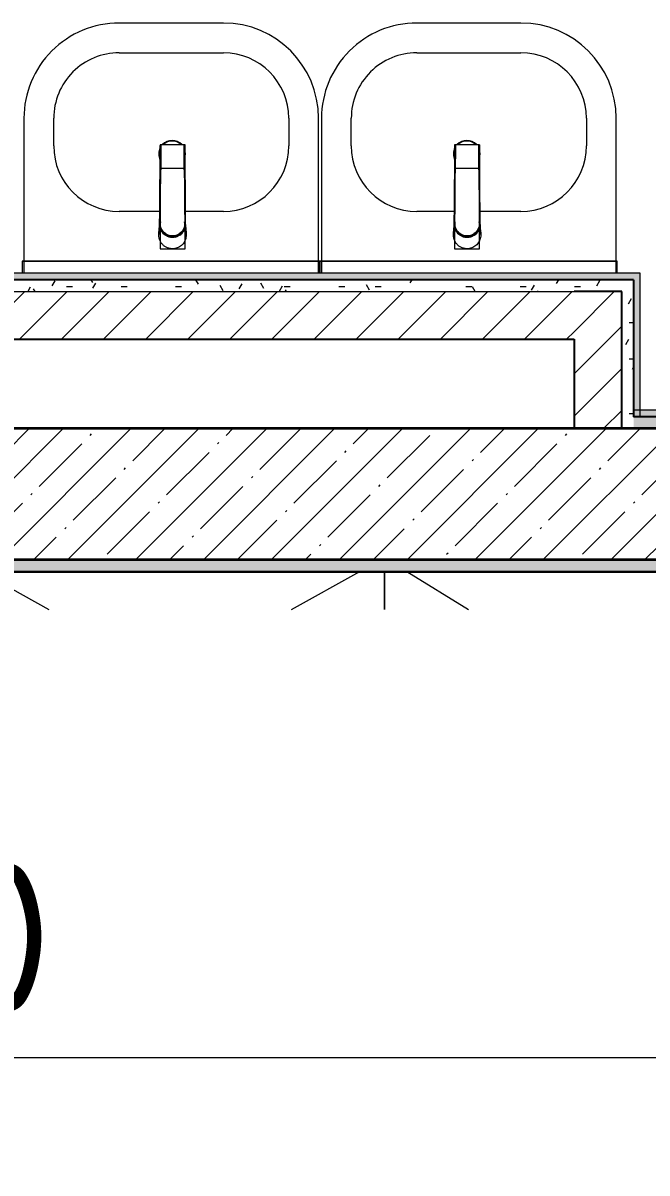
# Model space of a CAD drawing. Header units: millimetres. Extents: x 88919 to 124236, y -1987 to 12281.
# Drawn here: x 96914 to 97963, y 4150 to 6081 of the extents above; entities that cross this region are included whole.
import ezdxf

# ---------------------------------------------------------------- set-up
doc = ezdxf.new("R2010")
doc.units = ezdxf.units.MM
for name, color, linetype, lineweight in [('0-1', 7, 'Continuous', 9), ('A-ANNO-DIMS', 7, 'Continuous', 9), ('A-ANNO-DIMS-100', 7, 'Continuous', 9), ('A-WALL-2', 7, 'Continuous', 9), ('I-WALL', 7, 'Continuous', 9), ('P-SANR-FIXT', 7, 'Continuous', 9), ('P-SANR-FIXT-1', 7, 'Continuous', 13)]:
    doc.layers.add(name, color=color, linetype=linetype, lineweight=lineweight)
for name, color, linetype, lineweight, true_color in [('A-WALL-1', 7, 'Continuous', 25, 0x3c3c3c), ('A-WALL-3', 7, 'Continuous', 35, 0x3c3c3c), ('A-WALL-FNSH-1', 7, 'Continuous', 13, 0x3c3c3c), ('I-FURN-4', 7, 'Continuous', 9, 0xf0f0f0)]:
    doc.layers.add(name, color=color, linetype=linetype, lineweight=lineweight, true_color=true_color)
doc.styles.add('ISOCPEUR', font='isocpeur.ttf', dxfattribs={"width": 0.9, "height": 250})
doc.dimstyles.new('ISO-2_5_0_9К_БОЛЬШОЙ', dxfattribs={"dimscale": 304.8, "dimtxt": 248.995294, "dimasz": 0.492126, "dimexe": 0.393701, "dimexo": 0.984252, "dimgap": 0, "dimtad": 1, "dimdec": 0, "dimrnd": 10, "dimzin": 0, "dimdsep": 46, "dimtxsty": 'ISOCPEUR', "dimblk1": 'OBLIQUE', "dimblk2": 'OBLIQUE', "dimsah": 1, "dimcen": 0.09, "dimdle": 0.393701, "dimazin": 0, "dimtfac": 1, "dimtdec": 4, "dimtix": 1, "dimtmove": 0, "dimatfit": 3, "dimfxl": 1, "dimtvp": 1, "dimtolj": 1, "dimtzin": 0, "dimarcsym": 2})
pattern_1 = [(45, (0, 0), (-35.35534, 35.35534), [])]
pattern_2 = [(0, (0, 0), (121.92, 30.48), [10.058, -81.382, 10.058, -81.382, -487.68]), (0, (0, 0), (121.92, 30.48), [-182.88, 10.058, -172.822, 10.058, -81.382, -213.36]), (0, (0, 0), (121.92, 30.48), [-457.2, 10.058, -50.902, 10.058, -142.342]), (120, (45.72, 15.24), (-87.356454, 90.345817), [10.058, -81.382, 10.058, -81.382, -487.68]), (120, (45.72, 15.24), (-87.356454, 90.345817), [-182.88, 10.058, -172.822, 10.058, -81.382, -213.36]), (120, (45.72, 15.24), (-87.356454, 90.345817), [-457.2, 10.058, -50.902, 10.058, -142.342]), (240, (60.96, 76.2), (-34.563546, -120.825817), [10.058, -81.382, 10.058, -81.382, -487.68]), (240, (60.96, 76.2), (-34.563546, -120.825817), [-182.88, 10.058, -172.822, 10.058, -81.382, -213.36]), (240, (60.96, 76.2), (-34.563546, -120.825817), [-457.2, 10.058, -50.902, 10.058, -142.342])]

# ---------------------------------------------------------------- blocks, each defined once
blk = doc.blocks.new('Шкаф параметрический - 13_2-25587811-План разверток пом_3_24_ Этаж 3')
at = {"layer": 'I-FURN-4'}
for p, q in [((0, 376.8), (0, 313.3)), ((0, 313.3), (0, 376.8)), ((37.6, 376.8), (140.9, 313.3)), ((509.1, 313.3), (612.4, 376.8)), ((650, 313.3), (650, 376.8)), ((650, 376.8), (650, 313.3))]:
    blk.add_line(p, q, dxfattribs=at)
blk = doc.blocks.new('Шкаф параметрический - 13_4-25587915-План разверток пом_3_24_ Этаж 3')
at = {"layer": 'I-FURN-4'}
for p, q in [((0, 376.8), (0, 313.3)), ((0, 313.3), (0, 376.8)), ((41.7, 376.8), (156.1, 313.3)), ((563.9, 313.3), (678.3, 376.8)), ((720, 313.3), (720, 376.8)), ((720, 376.8), (720, 313.3))]:
    blk.add_line(p, q, dxfattribs=at)
blk = doc.blocks.new('зеркало круглое500д - 1_22а зеркало круглое d500-30453653-План разверток пом_3_24_ Этаж 3')
at = {"layer": 'I-FURN-4'}
for p, q in [((-250, 0), (-250, -20)), ((250, -20), (250, 0)), ((-250, -20), (250, -20)), ((250, -20), (-250, -20))]:
    blk.add_line(p, q, dxfattribs=at)
blk = doc.blocks.new('Раковина Roca Debba 50x42 - гибкая подводка_ 640х550х165 PN6_3_ ХВ_ГВ накидная гайка BP DN15_ К-гл_кон_ П DN 50-31401036-План разверток пом_3_24_ Этаж 3')
at = {"layer": 'P-SANR-FIXT'}
for p, q in [((-255, 0), (-255, -20)), ((240, -20), (240, 0)), ((-255, -20), (-255, -260)), ((240, -260), (240, -20)), ((-95, -103.6), (-24.7, -103.6)), ((15.5, -103.6), (80, -103.6)), ((-205, -260), (-205, -213.6)), ((190, -213.6), (190, -260)), ((80, -370), (-95, -370)), ((-95, -420), (80, -420))]:
    blk.add_line(p, q, dxfattribs=at)
for centre, radius, start, end in [((-95, -213.6), 110, 90, 180), ((80, -213.6), 110, 0, 90), ((-95, -260), 160, 180, 270), ((-95, -260), 110, 180, 270), ((80, -260), 160, 270, 0), ((80, -260), 110, 270, 0)]:
    blk.add_arc(centre, radius, start, end, dxfattribs=at)
blk = doc.blocks.new('Раковина Roca Debba 50x42 - гибкая подводка_ 640х550х165 PN6_3_ ХВ_ГВ накидная гайка BP DN15_ К-гл_кон_ П DN 50-V9-План разверток пом_3_24_ Этаж 3')
at = {"layer": 'P-SANR-FIXT'}
for p, q in [((-255, 0), (-255, -20)), ((240, -20), (240, 0)), ((-255, -20), (-255, -260)), ((240, -260), (240, -20)), ((-95, -103.6), (-29.7, -103.6)), ((10.5, -103.6), (80, -103.6)), ((-205, -260), (-205, -213.6)), ((190, -213.6), (190, -260)), ((80, -370), (-95, -370)), ((-95, -420), (80, -420))]:
    blk.add_line(p, q, dxfattribs=at)
for centre, radius, start, end in [((-95, -213.6), 110, 90, 180), ((80, -213.6), 110, 0, 90), ((-95, -260), 160, 180, 270), ((-95, -260), 110, 180, 270), ((80, -260), 160, 270, 0), ((80, -260), 110, 270, 0)]:
    blk.add_arc(centre, radius, start, end, dxfattribs=at)
blk = doc.blocks.new('сифон - Для раковины-V13-План разверток пом_3_24_ Этаж 3')
at = {"layer": 'P-SANR-FIXT-1'}
for radius, start, end in [(22.5, 67.2152, 113.0759), (21.5, 72, 108), (22.5, 133.7338, 180), (22.5, 180, 225.6765), (21.5, 136.1578, 180), (21.5, 180, 223.3802), (22.5, 241.9585, 297.7301), (21.5, 245.8675, 293.8296)]:
    blk.add_arc((0, 0), radius, start, end, dxfattribs=at)
blk = doc.blocks.new('смеситель для раковины - Default-V14-План разверток пом_3_24_ Этаж 3')
at = {"layer": '0-1'}
for p, q in [((19.7, 151.6), (-19.8, 151.6)), ((-20.3, 110), (-20.4, 97.4)), ((19.8, 111.8), (-19.8, 111.8)), ((20.4, 97.4), (20.3, 110)), ((-22.8, 3), (-21.8, 15.6)), ((-20.7, 17.2), (-20.7, 16.7)), ((20.8, 16.7), (20.8, 17.2))]:
    blk.add_line(p, q, dxfattribs=at)
at = {"layer": '0-1', "flags": 128}
for points in [[(-19.8, 151.6), (-20, 151.6), (-20.2, 151.6), (-20.3, 151.5), (-20.4, 151.5), (-20.5, 151.4), (-20.6, 151.3), (-20.6, 151.2), (-20.7, 151.1), (-20.7, 151.1), (-20.7, 151), (-20.7, 151), (-20.8, 150.9), (-20.8, 150.6), (-20.8, 149.7), (-20.8, 148.7), (-20.8, 147.7), (-20.9, 146.7), (-20.9, 145.3), (-21.1, 93.2)], [(19.7, 151.6), (20, 151.6), (20.2, 151.6), (20.4, 151.5), (20.5, 151.4), (20.6, 151.3), (20.6, 151.3), (20.7, 151.2), (20.7, 151.1), (20.7, 151.1), (20.7, 151), (20.8, 151), (20.8, 150.9), (20.8, 150.6)], [(-19.8, 111.8), (-19.9, 111.8), (-20, 111.8), (-20.1, 111.8), (-20.1, 111.7), (-20.2, 111.7), (-20.3, 111.6), (-20.3, 111.5), (-20.3, 111.5), (-20.3, 111.4), (-20.3, 111.4), (-20.3, 111.4), (-20.3, 111.3), (-20.3, 111.2), (-20.3, 111), (-20.3, 110.8), (-20.3, 110.6), (-20.3, 110.3), (-20.3, 110)], [(12.1, -0.1), (14.4, 1.7), (18.1, 6.1), (20.4, 11.5), (21.2, 17.2), (21.2, 36.2), (21.1, 56), (21, 111.4)], [(19.8, 111.8), (19.9, 111.8), (20, 111.8), (20.1, 111.8), (20.2, 111.7), (20.2, 111.6), (20.3, 111.6), (20.3, 111.5), (20.3, 111.5), (20.3, 111.4), (20.3, 111.4), (20.3, 111.3), (20.3, 111.1), (20.3, 110.9), (20.3, 110.7), (20.3, 110.4), (20.3, 110)], [(-21.8, 15.6), (-21.7, 19.7), (-21.6, 24.4), (-21.5, 30.8), (-21.4, 37.1), (-21.3, 49.4), (-21.2, 68.8), (-21.1, 88)], [(-18.9, 7.6), (-20, 10.3), (-20.8, 13.1), (-21.1, 18.6), (-21.1, 48.6), (-21.1, 93.2)], [(21.8, 15.6), (22.1, 11.2), (22.8, 3)]]:
    blk.add_lwpolyline(points, dxfattribs=at)
at = {"layer": 'P-SANR-FIXT'}
for p, q in [((21, 151.6), (-21, 151.6)), ((-21, 151.6), (-21, -23)), ((-19.7, 144), (-19.8, 111.7)), ((19.8, 111.7), (19.7, 144)), ((21, -23), (21, 151.6)), ((-21, 19.9), (-20.8, 19.8)), ((-20.4, 22), (-20.8, 19.8)), ((20.8, 19.8), (20.4, 22)), ((21, 19.9), (20.8, 19.8)), ((20.9, 18.5), (20.8, 19.8)), ((19.5, 12.7), (20.4, 11.1)), ((20.9, 18.4), (21.1, 18.4)), ((22.5, 5), (22.9, 0.9)), ((-0.6, -2.8), (0.6, -2.8)), ((-21, -23), (21, -23))]:
    blk.add_line(p, q, dxfattribs=at)
at = {"layer": 'P-SANR-FIXT', "flags": 128}
for points in [[(-21.1, 16.9), (-21.1, 42.2), (-21, 67.6), (-20.8, 118.3), (-20.7, 143.7), (-20.7, 149.4), (-20.8, 150.2), (-20.9, 145.3), (-20.9, 138.9), (-21.1, 88.1)], [(-20.1, 88.1), (-20.1, 99.6), (-20, 111), (-20, 122.4), (-19.9, 133.8), (-19.9, 145.2)], [(19.9, 145.2), (19.9, 138.9), (19.9, 132.6), (20, 126.2), (20, 119.9), (20, 113.5), (20, 107.2), (20.1, 100.8), (20.1, 94.5), (20.1, 88.1)], [(21.1, 88.1), (20.9, 138.9), (20.9, 145.3), (20.8, 150.2), (20.7, 149.4), (20.7, 143.7), (20.8, 118.3), (21, 67.6), (21.1, 42.2), (21.1, 16.9)], [(-20.8, 19.8), (-20.9, 19.2), (-20.9, 18.5)], [(-21.1, 18.6), (-21.1, 18.6), (-21.1, 18.6), (-21, 18.6), (-21, 18.6), (-21, 18.5), (-20.9, 18.5), (-20.9, 18.5)], [(-21.1, 18.4), (-21.1, 18), (-21.1, 17.6), (-21.1, 17.2), (-21.1, 16.8), (-21.1, 16.4)], [(-15.9, 4.1), (-13.1, 1.6), (-9.8, -0.4), (-6.1, -1.8), (-2.1, -2.5), (2.1, -2.5), (6.1, -1.8), (9.8, -0.4), (11.1, 0.4)], [(11.5, 0.5), (13.1, 1.6), (15.9, 4.1)], [(21.1, 16.4), (21.1, 16.8), (21.1, 17.2), (21.1, 17.6), (21.1, 18), (21.1, 18.4)], [(22.9, 0.9), (22.7, 3.2), (22.5, 5.6), (22.3, 7.9), (22.1, 10.8), (21.8, 15.2)], [(0.6, -3.9), (0.3, -3.9), (0.1, -3.9), (-0.1, -3.9), (-0.3, -3.9), (-0.6, -3.9)]]:
    blk.add_lwpolyline(points, dxfattribs=at)
at = {"layer": 'P-SANR-FIXT'}
for centre, major_axis, ratio, start_param, end_param in [((-19.8, 109.7), (-0.5, 0.002), 0.095846, 0.017294, 1.571164), ((19.8, 109.7), (0.5, 0.002), 0.095848, 4.711795, 6.265892), ((0, 17.2), (20.8, 0), 0.98634, 3.038054, 3.141593), ((0, 17.2), (20.8, 0), 0.98634, 0, 0.103539), ((0, 17.2), (20.8, 0), 0.98634, 3.141593, 3.38262), ((0, 16.7), (20.8, 0), 0.98634, 3.141593, 3.35503), ((0, 16.7), (20.7, 0), 0.98634, 3.571127, 3.769911), ((0, 17.2), (20.8, 0), 0.98634, 3.613983, 5.358408), ((0, 16.7), (20.7, 0), 0.98634, 3.994763, 4.083653), ((0, 16.7), (20.8, 0), 0.98634, 5.376246, 5.846752), ((0, 17.2), (20.8, 0), 0.98634, 5.499139, 5.804813), ((0, 17.2), (-20.8, 0), 0.98634, 2.900566, 3.141593), ((0, 16.7), (20.8, 0), 0.98634, 6.069748, 6.283185), ((0, 16.7), (20.7, 0), 0.98634, 4.276566, 4.39823), ((0, 16.7), (20.7, 0), 0.98634, 4.431096, 4.807479), ((0, 16.7), (20.8, 0), 0.98634, 4.9338, 5.10736)]:
    blk.add_ellipse(centre, major_axis=major_axis, ratio=ratio, start_param=start_param, end_param=end_param, dxfattribs=at)
for points, knots in [([(-19.9, 145.2), (-19.9, 146), (-19.9, 147.4), (-19.8, 149.3), (-19.8, 150.7), (-19.8, 151.5), (-19.8, 151.6), (-19.8, 151.6)], [0, 0, 0, 0, 0.1, 0.2, 0.3, 0.4, 0.4725859, 0.4725859, 0.4725859, 0.4725859]), ([(-19.8, 151.6), (-19.7, 151.6), (-19.7, 151.6), (-19.7, 151.2), (-19.7, 150), (-19.7, 148.3), (-19.7, 146.2), (-19.7, 144.8), (-19.7, 144)], [0.4728347, 0.4728347, 0.4728347, 0.4728347, 0.5, 0.6, 0.7, 0.8, 0.9, 1, 1, 1, 1]), ([(19.7, 144), (19.7, 144.8), (19.7, 146.2), (19.7, 148.3), (19.7, 150), (19.7, 151.2), (19.7, 151.6), (19.7, 151.6), (19.7, 151.6)], [0, 0, 0, 0, 0.1, 0.2, 0.3, 0.4, 0.5, 0.5274121, 0.5274121, 0.5274121, 0.5274121]), ([(19.7, 151.6), (19.8, 151.6), (19.8, 151.5), (19.8, 150.7), (19.8, 149.3), (19.9, 147.4), (19.9, 146), (19.9, 145.2)], [0.5275209, 0.5275209, 0.5275209, 0.5275209, 0.6, 0.7, 0.8, 0.9, 1, 1, 1, 1]), ([(-20.4, 97.4), (-20.4, 91.1), (-20.5, 81.8), (-20.6, 69.7), (-20.6, 60), (-20.7, 52.6), (-20.8, 47.4), (-20.8, 45.2), (-20.8, 43.5), (-20.9, 41.8), (-20.9, 39.8), (-20.9, 37.7), (-20.9, 36.2), (-20.9, 35.4), (-21, 34.1), (-21, 32.6), (-21, 31), (-21, 29.7), (-21, 28.6), (-21, 27.7), (-21, 26.8), (-21.1, 25.6), (-21.1, 22.9), (-21.1, 20.4), (-21.1, 18.4)], [0, 0, 0, 0, 0.222222, 0.333333, 0.444444, 0.583333, 0.618056, 0.652778, 0.670139, 0.6875, 0.722222, 0.756944, 0.774306, 0.782986, 0.791667, 0.826389, 0.84375, 0.861111, 0.878472, 0.887153, 0.895833, 0.913194, 0.930556, 1, 1, 1, 1]), ([(-20.5, 43.6), (-20.5, 44.1), (-20.5, 44.9), (-20.5, 45.9), (-20.4, 46.5), (-20.4, 47), (-20.4, 47.6), (-20.3, 48.2), (-20.3, 49.3), (-20.3, 50.8), (-20.3, 52.7), (-20.3, 54.8), (-20.2, 57.1), (-20.2, 60.5), (-20.1, 67), (-20, 78.4), (-19.9, 90.5), (-19.9, 97.4)], [0.3665203, 0.3665203, 0.3665203, 0.3665203, 0.3928571, 0.4107143, 0.4196429, 0.4285714, 0.4375, 0.4464286, 0.4642857, 0.5, 0.5357143, 0.5714286, 0.6071429, 0.6428571, 0.7142857, 0.8571429, 1, 1, 1, 1]), ([(-19.8, 111.8), (-19.8, 111.8), (-19.8, 111.7), (-19.8, 110.9), (-19.8, 110.1), (-19.8, 109.7)], [0.4695548, 0.4695548, 0.4695548, 0.4695548, 0.6, 0.8, 1, 1, 1, 1]), ([(19.8, 109.7), (19.8, 110.1), (19.8, 110.9), (19.8, 111.7), (19.8, 111.8), (19.8, 111.8)], [0, 0, 0, 0, 0.2, 0.4, 0.5304748, 0.5304748, 0.5304748, 0.5304748]), ([(19.9, 97.4), (19.9, 90.5), (20, 78.4), (20.1, 66.9), (20.2, 60.3), (20.3, 57), (20.3, 54.6), (20.3, 52.6), (20.3, 50.7), (20.3, 49.2), (20.4, 48.1), (20.4, 47.4), (20.4, 46.9), (20.4, 46.4), (20.4, 45.8), (20.4, 44.6), (20.4, 43), (20.4, 41.3), (20.5, 40), (20.5, 39.2), (20.6, 38.5), (20.7, 37.9), (20.7, 37.5)], [0, 0, 0, 0, 0.1428571, 0.2857143, 0.3571429, 0.3928571, 0.4285714, 0.4642857, 0.5, 0.5357143, 0.5535714, 0.5625, 0.5714286, 0.5803571, 0.5892857, 0.6071429, 0.6428571, 0.6785714, 0.6964286, 0.7053571, 0.7142857, 0.7301718, 0.7301718, 0.7301718, 0.7301718]), ([(21.1, 18.4), (21.1, 19.2), (21.1, 20.8), (21.1, 23.1), (21.1, 25), (21.1, 26.5), (21, 27.6), (21, 28.6), (21, 30), (21, 31.7), (21, 33.4), (21, 34.6), (20.9, 35.2), (20.9, 35.7), (20.9, 36.3), (20.9, 36.9), (20.9, 38.1), (20.9, 39.8), (20.9, 41.4), (20.8, 42.8), (20.8, 44.1), (20.8, 45.8), (20.8, 48.6), (20.7, 53.5), (20.6, 60.7), (20.6, 68.9), (20.5, 76.5), (20.5, 85.7), (20.4, 92.7), (20.4, 97.4)], [0, 0, 0, 0, 0.027778, 0.055556, 0.083333, 0.097222, 0.111111, 0.125, 0.138889, 0.166667, 0.194444, 0.208333, 0.215278, 0.222222, 0.229167, 0.236111, 0.25, 0.277778, 0.305556, 0.319444, 0.333333, 0.361111, 0.388889, 0.444444, 0.555556, 0.666667, 0.75, 0.833333, 1, 1, 1, 1]), ([(-21.1, 88.1), (-21.1, 85.7), (-21.1, 82.2), (-21.1, 77.5), (-21.2, 73.9), (-21.2, 70.4), (-21.2, 66.8), (-21.2, 63.9), (-21.2, 61.5), (-21.2, 59.8), (-21.2, 58), (-21.2, 55.7), (-21.3, 52.8), (-21.3, 49.3), (-21.3, 46), (-21.3, 42.6), (-21.4, 39.4), (-21.4, 36.2), (-21.5, 32.2), (-21.5, 27.5), (-21.7, 20.9), (-21.8, 17.2), (-21.8, 15.2)], [0, 0, 0, 0, 0.083333, 0.125, 0.166667, 0.208333, 0.25, 0.291667, 0.3125, 0.333333, 0.354167, 0.375, 0.416667, 0.458333, 0.5, 0.541667, 0.583333, 0.625, 0.666667, 0.75, 0.833333, 1, 1, 1, 1]), ([(20.1, 88.1), (20.1, 88.2), (20.2, 88.3), (20.4, 88.2), (20.5, 88), (20.6, 87.8), (20.7, 87.5), (20.7, 87.3), (20.8, 87.1), (20.9, 87), (20.9, 86.8), (20.9, 86.7)], [0, 0, 0, 0, 0.1, 0.19375, 0.25, 0.3, 0.35, 0.4, 0.45, 0.525, 0.575, 0.575, 0.575, 0.575]), ([(21.8, 15.2), (21.8, 16.4), (21.7, 19.4), (21.6, 24.2), (21.5, 28.2), (21.5, 30.6), (21.5, 32.4), (21.4, 34.1), (21.4, 35.8), (21.4, 37.3), (21.4, 38.7), (21.4, 39.8), (21.4, 41), (21.3, 42.6), (21.3, 44.7), (21.3, 47.5), (21.3, 50.9), (21.2, 55.1), (21.2, 60), (21.2, 65.1), (21.2, 69.9), (21.2, 74.5), (21.1, 80.6), (21.1, 85.1), (21.1, 88.1)], [0, 0, 0, 0, 0.142857, 0.285714, 0.357143, 0.392857, 0.428571, 0.464286, 0.5, 0.535714, 0.553571, 0.571429, 0.589286, 0.607143, 0.642857, 0.678571, 0.714286, 0.75, 0.785714, 0.821429, 0.857143, 0.892857, 0.928571, 1, 1, 1, 1]), ([(-21, 19.9), (-21, 20.5), (-20.9, 21.9), (-20.9, 23.9), (-20.9, 25.6), (-20.9, 26.9), (-20.9, 27.6), (-20.9, 28.1), (-20.9, 28.7), (-20.9, 29.4), (-21, 30.9), (-21, 33.1), (-21, 35.5), (-20.9, 37.4), (-20.9, 38.5), (-20.8, 39.3), (-20.7, 40.1), (-20.7, 40.7), (-20.6, 41.2), (-20.6, 41.3)], [0, 0, 0, 0, 0.0357143, 0.0714286, 0.1071429, 0.125, 0.1339286, 0.1428571, 0.1517857, 0.1607143, 0.1785714, 0.2142857, 0.25, 0.2678571, 0.2857143, 0.2946429, 0.3035714, 0.3214286, 0.3257253, 0.3257253, 0.3257253, 0.3257253]), ([(-21, 19.9), (-21, 19.7), (-21, 19.5), (-21.1, 19.2), (-21.1, 18.9), (-21.1, 18.7), (-21.1, 18.6)], [0, 0, 0, 0, 0.333333, 0.5, 0.666667, 1, 1, 1, 1]), ([(20.9, 33.9), (20.9, 33.6), (20.9, 32.5), (20.9, 30.9), (20.9, 29.2), (20.9, 28.3), (20.9, 27.5), (20.9, 26.8), (20.9, 25.6), (20.9, 23.9), (21, 21.9), (21, 20.5), (21, 19.9)], [0.7766981, 0.7766981, 0.7766981, 0.7766981, 0.7857143, 0.8214286, 0.8392857, 0.8571429, 0.8660714, 0.875, 0.8928571, 0.9285714, 0.9642857, 1, 1, 1, 1]), ([(-21.8, 15.2), (-21.9, 13.9), (-22, 12.1), (-22.1, 10.1), (-22.2, 8.7), (-22.3, 7.5), (-22.4, 6.6), (-22.5, 5.7), (-22.6, 4.8), (-22.7, 3.8), (-22.8, 2.5), (-22.9, 1.5), (-22.9, 0.9)], [0, 0, 0, 0, 0.166667, 0.25, 0.333333, 0.416667, 0.5, 0.583333, 0.666667, 0.75, 0.833333, 1, 1, 1, 1]), ([(22.9, 0.3), (22.9, -2.5), (22.3, -6.4), (20, -11.4), (17.7, -14.7), (14.9, -17.6), (11.6, -20), (7.9, -21.7), (4.5, -22.6), (1.5, -23), (-1.9, -23), (-6, -22.4), (-10, -20.8), (-12.8, -19.1), (-14.8, -17.5), (-16.7, -15.8), (-18.8, -13.3), (-21.9, -8.1), (-22.9, -3.2), (-22.9, 0.3)], [0, 0, 0, 0, 0.111111, 0.166667, 0.222222, 0.277778, 0.333333, 0.388889, 0.444444, 0.479167, 0.513889, 0.583333, 0.652778, 0.6875, 0.722222, 0.756944, 0.791667, 0.861111, 1, 1, 1, 1]), ([(-0.6, -3.9), (-1.6, -3.9), (-3.8, -3.7), (-7, -2.8), (-10, -1.5), (-12.8, 0.2), (-15.2, 2.3), (-17.3, 4.8), (-18.7, 7.1), (-19.6, 9), (-20.1, 10.6), (-20.6, 12.1), (-21, 14.3), (-21.1, 15.9), (-21.1, 16.9)], [0, 0, 0, 0, 0.1, 0.2, 0.3, 0.4, 0.5, 0.6, 0.7, 0.75, 0.8, 0.85, 0.9, 1, 1, 1, 1]), ([(-21.1, 16.4), (-21.1, 14.3), (-20.4, 11.1), (-18.7, 7.6), (-17.5, 5.8), (-16.4, 4.5), (-15.2, 3.2), (-13.9, 2.1), (-12.5, 1), (-10.9, 0.1), (-9.2, -0.7), (-6.9, -1.7), (-3.8, -2.5), (0, -2.8), (3.8, -2.5), (6.9, -1.7), (9, -0.9), (10.1, -0.3), (10.9, 0.1), (11.7, 0.5), (12.7, 1.2), (13.9, 2), (15, 3), (15.8, 3.8), (16.4, 4.5), (17, 5.2), (17.7, 6.2), (18.6, 7.6), (19.3, 9), (19.7, 9.9), (19.9, 10.5), (20, 10.9), (20.2, 11.2), (20.3, 11.7), (20.6, 12.6), (20.8, 13.8), (21, 15.1), (21.1, 16), (21.1, 16.4)], [0, 0, 0, 0, 0.111111, 0.166667, 0.194444, 0.222222, 0.25, 0.277778, 0.305556, 0.333333, 0.361111, 0.388889, 0.444444, 0.5, 0.555556, 0.611111, 0.638889, 0.652778, 0.666667, 0.680556, 0.694444, 0.722222, 0.75, 0.763889, 0.777778, 0.791667, 0.805556, 0.833333, 0.861111, 0.875, 0.881944, 0.888889, 0.895833, 0.902778, 0.916667, 0.944444, 0.972222, 1, 1, 1, 1]), ([(-20.8, 14.6), (-20.7, 14.1), (-20.6, 12.9), (-20.2, 11.6), (-20, 10.9)], [0, 0, 0, 0, 0.4, 1, 1, 1, 1]), ([(-20, 10.9), (-19.6, 9.8), (-18.5, 7.4), (-17, 5.2), (-15.9, 4.1)], [0, 0, 0, 0, 0.444444, 1, 1, 1, 1]), ([(21.1, 16.9), (21.1, 15.9), (21, 13.7), (20.2, 10.6), (19, 7.6), (16.7, 3.9), (12.9, 0), (7.1, -3.1), (2.7, -3.9), (0.6, -3.9)], [0, 0, 0, 0, 0.1, 0.2, 0.3, 0.4, 0.6, 0.8, 1, 1, 1, 1]), ([(15.9, 4.1), (16.7, 5), (18.4, 7.2), (19.5, 9.5), (20, 10.9)], [0, 0, 0, 0, 0.444444, 1, 1, 1, 1]), ([(20, 10.9), (20.2, 11.4), (20.5, 12.7), (20.7, 13.9), (20.8, 14.6)], [0, 0, 0, 0, 0.444444, 1, 1, 1, 1]), ([(-0.6, -3.9), (-0.6, -3.9), (-0.6, -3.7), (-0.6, -3.5), (-0.6, -3.1), (-0.6, -2.9), (-0.6, -2.8)], [0, 0, 0, 0, 0.363636, 0.545455, 0.727273, 1, 1, 1, 1]), ([(0.6, -3.9), (0.6, -3.9), (0.6, -3.7), (0.6, -3.5), (0.6, -3.1), (0.6, -2.9), (0.6, -2.8)], [0, 0, 0, 0, 0.363636, 0.545455, 0.727273, 1, 1, 1, 1])]:
    blk.add_open_spline(points, degree=3, knots=knots, dxfattribs=at)
for points in [[(-19.8, 111.8), (-19.8, 111.8), (-19.8, 111.8), (-19.8, 111.8)], [(19.8, 111.8), (19.8, 111.8), (19.8, 111.8), (19.8, 111.8)], [(-20.1, 88.1), (-20.4, 88.2), (-20.6, 88.2), (-20.8, 88.2)], [(-20.1, 86.6), (-20.1, 87.1), (-20.1, 87.6), (-20.1, 88.1)], [(20.1, 88.1), (20.1, 87.6), (20.1, 87.1), (20.1, 86.6)], [(-21.2, 19.5), (-21, 20.5), (-20.6, 21.4), (-20.2, 22.3)], [(-20.4, 22.5), (-20.7, 21.7), (-20.9, 20.8), (-21, 19.9)], [(20.7, 19.9), (20.7, 17.5), (19.9, 12.6), (16.3, 6), (10.7, 1.1), (3.8, -1.6), (-3.7, -1.6), (-10.7, 1.1), (-16.3, 6), (-19.9, 12.6), (-20.7, 17.5), (-20.7, 19.9)], [(20.2, 22.3), (21.2, 20.1), (21.8, 17.6), (21.8, 15.2)], [(21, 19.9), (20.9, 20.8), (20.7, 21.7), (20.4, 22.5)], [(21.1, 18.5), (21.1, 18.6), (21.1, 18.7), (21.1, 18.9), (21.1, 19.2), (21.1, 19.4), (21, 19.6), (21, 19.8), (21, 19.9)], [(-22.9, 0.9), (-22.9, 2.2), (-22.8, 3.6), (-22.6, 4.9)], [(-21.8, 15.2), (-21.8, 16.4), (-21.7, 17.6), (-21.4, 18.8)], [(-20.9, 18.4), (-21, 18.4), (-21.1, 18.4), (-21.1, 18.5)], [(-20.9, 18.3), (-20.9, 17.7), (-20.9, 16.5), (-20.8, 15.2), (-20.8, 14.6)], [(-20.4, 11.1), (-20.1, 11.6), (-19.8, 12.2), (-19.5, 12.7)], [(20.8, 14.6), (20.8, 15.2), (20.9, 16.5), (20.9, 17.8), (20.9, 18.4)], [(21.1, 18.5), (21.1, 18.5), (21, 18.5), (20.9, 18.5)], [(-3, -2.5), (-2.2, -2.7), (-1.4, -2.7), (-0.6, -2.8)]]:
    blk.add_open_spline(points, degree=3, dxfattribs=at)
blk = doc.blocks.new('смеситель для раковины - Default-V15-План разверток пом_3_24_ Этаж 3')
at = {"layer": '0-1'}
for p, q in [((19.7, 151.6), (-19.8, 151.6)), ((-20.3, 110), (-20.4, 97.4)), ((19.8, 111.8), (-19.8, 111.8)), ((20.4, 97.4), (20.3, 110)), ((-22.8, 3), (-21.8, 15.6)), ((-20.7, 17.2), (-20.7, 16.7)), ((20.8, 16.7), (20.8, 17.2))]:
    blk.add_line(p, q, dxfattribs=at)
at = {"layer": '0-1', "flags": 128}
for points in [[(-19.8, 151.6), (-20, 151.6), (-20.2, 151.6), (-20.3, 151.5), (-20.4, 151.5), (-20.5, 151.4), (-20.6, 151.3), (-20.6, 151.2), (-20.7, 151.1), (-20.7, 151.1), (-20.7, 151), (-20.7, 151), (-20.8, 150.9), (-20.8, 150.6), (-20.8, 149.7), (-20.8, 148.7), (-20.8, 147.7), (-20.9, 146.7), (-20.9, 145.3), (-21.1, 93.2)], [(19.7, 151.6), (20, 151.6), (20.2, 151.6), (20.4, 151.5), (20.5, 151.4), (20.6, 151.3), (20.6, 151.3), (20.7, 151.2), (20.7, 151.1), (20.7, 151.1), (20.7, 151), (20.8, 151), (20.8, 150.9), (20.8, 150.6)], [(-19.8, 111.8), (-19.9, 111.8), (-20, 111.8), (-20.1, 111.8), (-20.1, 111.7), (-20.2, 111.7), (-20.3, 111.6), (-20.3, 111.5), (-20.3, 111.5), (-20.3, 111.4), (-20.3, 111.4), (-20.3, 111.4), (-20.3, 111.3), (-20.3, 111.2), (-20.3, 111), (-20.3, 110.8), (-20.3, 110.6), (-20.3, 110.3), (-20.3, 110)], [(12.1, -0.1), (14.4, 1.7), (18.1, 6.1), (20.4, 11.5), (21.2, 17.2), (21.2, 36.2), (21.1, 56), (21, 111.4)], [(19.8, 111.8), (19.9, 111.8), (20, 111.8), (20.1, 111.8), (20.2, 111.7), (20.2, 111.6), (20.3, 111.6), (20.3, 111.5), (20.3, 111.5), (20.3, 111.4), (20.3, 111.4), (20.3, 111.3), (20.3, 111.1), (20.3, 110.9), (20.3, 110.7), (20.3, 110.4), (20.3, 110)], [(-21.8, 15.6), (-21.7, 19.7), (-21.6, 24.4), (-21.5, 30.8), (-21.4, 37.1), (-21.3, 49.4), (-21.2, 68.8), (-21.1, 88)], [(-18.9, 7.6), (-20, 10.3), (-20.8, 13.1), (-21.1, 18.6), (-21.1, 48.6), (-21.1, 93.2)], [(21.8, 15.6), (22.1, 11.2), (22.8, 3)]]:
    blk.add_lwpolyline(points, dxfattribs=at)
at = {"layer": 'P-SANR-FIXT'}
for p, q in [((21, 151.6), (-21, 151.6)), ((-21, 151.6), (-21, -23)), ((-19.7, 144), (-19.8, 111.7)), ((19.8, 111.7), (19.7, 144)), ((21, -23), (21, 151.6)), ((-21, 19.9), (-20.8, 19.8)), ((-20.4, 22), (-20.8, 19.8)), ((20.8, 19.8), (20.4, 22)), ((21, 19.9), (20.8, 19.8)), ((20.9, 18.5), (20.8, 19.8)), ((19.5, 12.7), (20.4, 11.1)), ((20.9, 18.4), (21.1, 18.4)), ((22.5, 5), (22.9, 0.9)), ((-0.6, -2.8), (0.6, -2.8)), ((-21, -23), (21, -23))]:
    blk.add_line(p, q, dxfattribs=at)
at = {"layer": 'P-SANR-FIXT', "flags": 128}
for points in [[(-21.1, 16.9), (-21.1, 42.2), (-21, 67.6), (-20.8, 118.3), (-20.7, 143.7), (-20.7, 149.4), (-20.8, 150.2), (-20.9, 145.3), (-20.9, 138.9), (-21.1, 88.1)], [(-20.1, 88.1), (-20.1, 99.6), (-20, 111), (-20, 122.4), (-19.9, 133.8), (-19.9, 145.2)], [(19.9, 145.2), (19.9, 138.9), (19.9, 132.6), (20, 126.2), (20, 119.9), (20, 113.5), (20, 107.2), (20.1, 100.8), (20.1, 94.5), (20.1, 88.1)], [(21.1, 88.1), (20.9, 138.9), (20.9, 145.3), (20.8, 150.2), (20.7, 149.4), (20.7, 143.7), (20.8, 118.3), (21, 67.6), (21.1, 42.2), (21.1, 16.9)], [(-20.8, 19.8), (-20.9, 19.2), (-20.9, 18.5)], [(-21.1, 18.6), (-21.1, 18.6), (-21.1, 18.6), (-21, 18.6), (-21, 18.6), (-21, 18.5), (-20.9, 18.5), (-20.9, 18.5)], [(-21.1, 18.4), (-21.1, 18), (-21.1, 17.6), (-21.1, 17.2), (-21.1, 16.8), (-21.1, 16.4)], [(-15.9, 4.1), (-13.1, 1.6), (-9.8, -0.4), (-6.1, -1.8), (-2.1, -2.5), (2.1, -2.5), (6.1, -1.8), (9.8, -0.4), (10.5, 0)], [(11.5, 0.5), (13.1, 1.6), (15.9, 4.1)], [(21.1, 16.4), (21.1, 16.8), (21.1, 17.2), (21.1, 17.6), (21.1, 18), (21.1, 18.4)], [(22.9, 0.9), (22.7, 3.2), (22.5, 5.6), (22.3, 7.9), (22.1, 10.8), (21.8, 15.2)], [(0.6, -3.9), (0.3, -3.9), (0.1, -3.9), (-0.1, -3.9), (-0.3, -3.9), (-0.6, -3.9)]]:
    blk.add_lwpolyline(points, dxfattribs=at)
at = {"layer": 'P-SANR-FIXT'}
for centre, major_axis, ratio, start_param, end_param in [((-19.8, 109.7), (-0.5, 0.002), 0.095846, 0.017294, 1.571164), ((19.8, 109.7), (0.5, 0.002), 0.095848, 4.711795, 6.265892), ((0, 17.2), (20.8, 0), 0.98634, 3.038054, 3.141593), ((0, 17.2), (20.8, 0), 0.98634, 0, 0.103539), ((0, 17.2), (20.8, 0), 0.98634, 3.141593, 3.38262), ((0, 16.7), (20.8, 0), 0.98634, 3.141593, 3.35503), ((0, 16.7), (20.8, 0), 0.98634, 3.571127, 3.769911), ((0, 17.2), (20.8, 0), 0.98634, 3.613983, 5.358408), ((0, 16.7), (20.7, 0), 0.98634, 3.994763, 4.083653), ((0, 16.7), (20.8, 0), 0.98634, 5.376246, 5.846752), ((0, 17.2), (20.8, 0), 0.98634, 5.499139, 5.804813), ((0, 17.2), (-20.8, 0), 0.98634, 2.900566, 3.141593), ((0, 16.7), (20.8, 0), 0.98634, 6.069748, 6.283185), ((0, 16.7), (20.7, 0), 0.98634, 4.276566, 4.807479), ((0, 16.7), (20.8, 0), 0.98634, 4.9338, 5.10736)]:
    blk.add_ellipse(centre, major_axis=major_axis, ratio=ratio, start_param=start_param, end_param=end_param, dxfattribs=at)
for points, knots in [([(-19.9, 145.2), (-19.9, 146), (-19.9, 147.4), (-19.8, 149.3), (-19.8, 150.7), (-19.8, 151.5), (-19.8, 151.6), (-19.8, 151.6)], [0, 0, 0, 0, 0.1, 0.2, 0.3, 0.4, 0.4725859, 0.4725859, 0.4725859, 0.4725859]), ([(-19.8, 151.6), (-19.7, 151.6), (-19.7, 151.6), (-19.7, 151.2), (-19.7, 150), (-19.7, 148.3), (-19.7, 146.2), (-19.7, 144.8), (-19.7, 144)], [0.4728347, 0.4728347, 0.4728347, 0.4728347, 0.5, 0.6, 0.7, 0.8, 0.9, 1, 1, 1, 1]), ([(19.7, 144), (19.7, 144.8), (19.7, 146.2), (19.7, 148.3), (19.7, 150), (19.7, 151.2), (19.7, 151.6), (19.7, 151.6), (19.7, 151.6)], [0, 0, 0, 0, 0.1, 0.2, 0.3, 0.4, 0.5, 0.5274121, 0.5274121, 0.5274121, 0.5274121]), ([(19.7, 151.6), (19.8, 151.6), (19.8, 151.5), (19.8, 150.7), (19.8, 149.3), (19.9, 147.4), (19.9, 146), (19.9, 145.2)], [0.5275209, 0.5275209, 0.5275209, 0.5275209, 0.6, 0.7, 0.8, 0.9, 1, 1, 1, 1]), ([(-20.4, 97.4), (-20.4, 91.1), (-20.5, 81.8), (-20.6, 69.7), (-20.6, 60), (-20.7, 52.6), (-20.8, 47.4), (-20.8, 45.2), (-20.8, 43.5), (-20.9, 41.8), (-20.9, 39.8), (-20.9, 37.7), (-20.9, 36.2), (-20.9, 35.4), (-21, 34.1), (-21, 32.6), (-21, 31), (-21, 29.7), (-21, 28.6), (-21, 27.7), (-21, 26.8), (-21.1, 25.6), (-21.1, 22.9), (-21.1, 20.4), (-21.1, 18.4)], [0, 0, 0, 0, 0.222222, 0.333333, 0.444444, 0.583333, 0.618056, 0.652778, 0.670139, 0.6875, 0.722222, 0.756944, 0.774306, 0.782986, 0.791667, 0.826389, 0.84375, 0.861111, 0.878472, 0.887153, 0.895833, 0.913194, 0.930556, 1, 1, 1, 1]), ([(-20.5, 43.6), (-20.5, 44.1), (-20.5, 44.9), (-20.5, 45.9), (-20.4, 46.5), (-20.4, 47), (-20.4, 47.6), (-20.3, 48.2), (-20.3, 49.3), (-20.3, 50.8), (-20.3, 52.7), (-20.3, 54.8), (-20.2, 57.1), (-20.2, 60.5), (-20.1, 67), (-20, 78.4), (-19.9, 90.5), (-19.9, 97.4)], [0.3665203, 0.3665203, 0.3665203, 0.3665203, 0.3928571, 0.4107143, 0.4196429, 0.4285714, 0.4375, 0.4464286, 0.4642857, 0.5, 0.5357143, 0.5714286, 0.6071429, 0.6428571, 0.7142857, 0.8571429, 1, 1, 1, 1]), ([(-19.8, 111.8), (-19.8, 111.8), (-19.8, 111.7), (-19.8, 110.9), (-19.8, 110.1), (-19.8, 109.7)], [0.4695548, 0.4695548, 0.4695548, 0.4695548, 0.6, 0.8, 1, 1, 1, 1]), ([(19.8, 109.7), (19.8, 110.1), (19.8, 110.9), (19.8, 111.7), (19.8, 111.8), (19.8, 111.8)], [0, 0, 0, 0, 0.2, 0.4, 0.5304748, 0.5304748, 0.5304748, 0.5304748]), ([(19.9, 97.4), (19.9, 90.5), (20, 78.4), (20.1, 66.9), (20.2, 60.3), (20.3, 57), (20.3, 54.6), (20.3, 52.6), (20.3, 50.7), (20.3, 49.2), (20.4, 48.1), (20.4, 47.4), (20.4, 46.9), (20.4, 46.4), (20.4, 45.8), (20.4, 44.6), (20.4, 43), (20.4, 41.3), (20.5, 40), (20.5, 39.2), (20.6, 38.5), (20.7, 37.9), (20.7, 37.5)], [0, 0, 0, 0, 0.1428571, 0.2857143, 0.3571429, 0.3928571, 0.4285714, 0.4642857, 0.5, 0.5357143, 0.5535714, 0.5625, 0.5714286, 0.5803571, 0.5892857, 0.6071429, 0.6428571, 0.6785714, 0.6964286, 0.7053571, 0.7142857, 0.7301718, 0.7301718, 0.7301718, 0.7301718]), ([(21.1, 18.4), (21.1, 19.2), (21.1, 20.8), (21.1, 23.1), (21.1, 25), (21.1, 26.5), (21, 27.6), (21, 28.6), (21, 30), (21, 31.7), (21, 33.4), (21, 34.6), (20.9, 35.2), (20.9, 35.7), (20.9, 36.3), (20.9, 36.9), (20.9, 38.1), (20.9, 39.8), (20.9, 41.4), (20.8, 42.8), (20.8, 44.1), (20.8, 45.8), (20.8, 48.6), (20.7, 53.5), (20.6, 60.7), (20.6, 68.9), (20.5, 76.5), (20.5, 85.7), (20.4, 92.7), (20.4, 97.4)], [0, 0, 0, 0, 0.027778, 0.055556, 0.083333, 0.097222, 0.111111, 0.125, 0.138889, 0.166667, 0.194444, 0.208333, 0.215278, 0.222222, 0.229167, 0.236111, 0.25, 0.277778, 0.305556, 0.319444, 0.333333, 0.361111, 0.388889, 0.444444, 0.555556, 0.666667, 0.75, 0.833333, 1, 1, 1, 1]), ([(-21.1, 88.1), (-21.1, 85.7), (-21.1, 82.2), (-21.1, 77.5), (-21.2, 73.9), (-21.2, 70.4), (-21.2, 66.8), (-21.2, 63.9), (-21.2, 61.5), (-21.2, 59.8), (-21.2, 58), (-21.2, 55.7), (-21.3, 52.8), (-21.3, 49.3), (-21.3, 46), (-21.3, 42.6), (-21.4, 39.4), (-21.4, 36.2), (-21.5, 32.2), (-21.5, 27.5), (-21.7, 20.9), (-21.8, 17.2), (-21.8, 15.2)], [0, 0, 0, 0, 0.083333, 0.125, 0.166667, 0.208333, 0.25, 0.291667, 0.3125, 0.333333, 0.354167, 0.375, 0.416667, 0.458333, 0.5, 0.541667, 0.583333, 0.625, 0.666667, 0.75, 0.833333, 1, 1, 1, 1]), ([(20.1, 88.1), (20.1, 88.2), (20.2, 88.3), (20.4, 88.2), (20.5, 88), (20.6, 87.8), (20.7, 87.5), (20.7, 87.3), (20.8, 87.1), (20.9, 87), (20.9, 86.8), (20.9, 86.7)], [0, 0, 0, 0, 0.1, 0.19375, 0.25, 0.3, 0.35, 0.4, 0.45, 0.525, 0.575, 0.575, 0.575, 0.575]), ([(21.8, 15.2), (21.8, 16.4), (21.7, 19.4), (21.6, 24.2), (21.5, 28.2), (21.5, 30.6), (21.5, 32.4), (21.4, 34.1), (21.4, 35.8), (21.4, 37.3), (21.4, 38.7), (21.4, 39.8), (21.4, 41), (21.3, 42.6), (21.3, 44.7), (21.3, 47.5), (21.3, 50.9), (21.2, 55.1), (21.2, 60), (21.2, 65.1), (21.2, 69.9), (21.2, 74.5), (21.1, 80.6), (21.1, 85.1), (21.1, 88.1)], [0, 0, 0, 0, 0.142857, 0.285714, 0.357143, 0.392857, 0.428571, 0.464286, 0.5, 0.535714, 0.553571, 0.571429, 0.589286, 0.607143, 0.642857, 0.678571, 0.714286, 0.75, 0.785714, 0.821429, 0.857143, 0.892857, 0.928571, 1, 1, 1, 1]), ([(-21, 19.9), (-21, 20.5), (-20.9, 21.9), (-20.9, 23.9), (-20.9, 25.6), (-20.9, 26.9), (-20.9, 27.6), (-20.9, 28.1), (-20.9, 28.7), (-20.9, 29.4), (-21, 30.9), (-21, 33.1), (-21, 35.5), (-20.9, 37.4), (-20.9, 38.5), (-20.8, 39.3), (-20.7, 40.1), (-20.7, 40.7), (-20.6, 41.2), (-20.6, 41.3)], [0, 0, 0, 0, 0.0357143, 0.0714286, 0.1071429, 0.125, 0.1339286, 0.1428571, 0.1517857, 0.1607143, 0.1785714, 0.2142857, 0.25, 0.2678571, 0.2857143, 0.2946429, 0.3035714, 0.3214286, 0.3257253, 0.3257253, 0.3257253, 0.3257253]), ([(-21, 19.9), (-21, 19.7), (-21, 19.5), (-21.1, 19.2), (-21.1, 18.9), (-21.1, 18.7), (-21.1, 18.6)], [0, 0, 0, 0, 0.333333, 0.5, 0.666667, 1, 1, 1, 1]), ([(20.9, 33.9), (20.9, 33.6), (20.9, 32.5), (20.9, 30.9), (20.9, 29.2), (20.9, 28.3), (20.9, 27.5), (20.9, 26.8), (20.9, 25.6), (20.9, 23.9), (21, 21.9), (21, 20.5), (21, 19.9)], [0.7766981, 0.7766981, 0.7766981, 0.7766981, 0.7857143, 0.8214286, 0.8392857, 0.8571429, 0.8660714, 0.875, 0.8928571, 0.9285714, 0.9642857, 1, 1, 1, 1]), ([(-21.8, 15.2), (-21.9, 13.9), (-22, 12.1), (-22.1, 10.1), (-22.2, 8.7), (-22.3, 7.5), (-22.4, 6.6), (-22.5, 5.7), (-22.6, 4.8), (-22.7, 3.8), (-22.8, 2.5), (-22.9, 1.5), (-22.9, 0.9)], [0, 0, 0, 0, 0.166667, 0.25, 0.333333, 0.416667, 0.5, 0.583333, 0.666667, 0.75, 0.833333, 1, 1, 1, 1]), ([(22.9, 0.3), (22.9, -2.5), (22.3, -6.4), (20, -11.4), (17.7, -14.7), (14.9, -17.6), (11.6, -20), (7.9, -21.7), (4.5, -22.6), (1.5, -23), (-1.9, -23), (-6, -22.4), (-10, -20.8), (-12.8, -19.1), (-14.8, -17.5), (-16.7, -15.8), (-18.8, -13.3), (-21.9, -8.1), (-22.9, -3.2), (-22.9, 0.3)], [0, 0, 0, 0, 0.111111, 0.166667, 0.222222, 0.277778, 0.333333, 0.388889, 0.444444, 0.479167, 0.513889, 0.583333, 0.652778, 0.6875, 0.722222, 0.756944, 0.791667, 0.861111, 1, 1, 1, 1]), ([(-0.6, -3.9), (-1.6, -3.9), (-3.8, -3.7), (-7, -2.8), (-10, -1.5), (-12.8, 0.2), (-15.2, 2.3), (-17.3, 4.8), (-18.7, 7.1), (-19.6, 9), (-20.1, 10.6), (-20.6, 12.1), (-21, 14.3), (-21.1, 15.9), (-21.1, 16.9)], [0, 0, 0, 0, 0.1, 0.2, 0.3, 0.4, 0.5, 0.6, 0.7, 0.75, 0.8, 0.85, 0.9, 1, 1, 1, 1]), ([(-21.1, 16.4), (-21.1, 14.3), (-20.4, 11.1), (-18.7, 7.6), (-17.5, 5.8), (-16.4, 4.5), (-15.2, 3.2), (-13.9, 2.1), (-12.5, 1), (-10.9, 0.1), (-9.2, -0.7), (-6.9, -1.7), (-3.8, -2.5), (0, -2.8), (3.8, -2.5), (6.9, -1.7), (9, -0.9), (10.1, -0.3), (10.9, 0.1), (11.7, 0.5), (12.7, 1.2), (13.9, 2), (15, 3), (15.8, 3.8), (16.4, 4.5), (17, 5.2), (17.7, 6.2), (18.6, 7.6), (19.3, 9), (19.7, 9.9), (19.9, 10.5), (20, 10.9), (20.2, 11.2), (20.3, 11.7), (20.6, 12.6), (20.8, 13.8), (21, 15.1), (21.1, 16), (21.1, 16.4)], [0, 0, 0, 0, 0.111111, 0.166667, 0.194444, 0.222222, 0.25, 0.277778, 0.305556, 0.333333, 0.361111, 0.388889, 0.444444, 0.5, 0.555556, 0.611111, 0.638889, 0.652778, 0.666667, 0.680556, 0.694444, 0.722222, 0.75, 0.763889, 0.777778, 0.791667, 0.805556, 0.833333, 0.861111, 0.875, 0.881944, 0.888889, 0.895833, 0.902778, 0.916667, 0.944444, 0.972222, 1, 1, 1, 1]), ([(-20.8, 14.6), (-20.7, 14.1), (-20.6, 12.9), (-20.2, 11.6), (-20, 10.9)], [0, 0, 0, 0, 0.4, 1, 1, 1, 1]), ([(-20, 10.9), (-19.6, 9.8), (-18.5, 7.4), (-17, 5.2), (-15.9, 4.1)], [0, 0, 0, 0, 0.444444, 1, 1, 1, 1]), ([(21.1, 16.9), (21.1, 15.9), (21, 13.7), (20.2, 10.6), (19, 7.6), (16.7, 3.9), (12.9, 0), (7.1, -3.1), (2.7, -3.9), (0.6, -3.9)], [0, 0, 0, 0, 0.1, 0.2, 0.3, 0.4, 0.6, 0.8, 1, 1, 1, 1]), ([(15.9, 4.1), (16.7, 5), (18.4, 7.2), (19.5, 9.5), (20, 10.9)], [0, 0, 0, 0, 0.444444, 1, 1, 1, 1]), ([(20, 10.9), (20.2, 11.4), (20.5, 12.7), (20.7, 13.9), (20.8, 14.6)], [0, 0, 0, 0, 0.444444, 1, 1, 1, 1]), ([(-0.6, -3.9), (-0.6, -3.9), (-0.6, -3.7), (-0.6, -3.5), (-0.6, -3.1), (-0.6, -2.9), (-0.6, -2.8)], [0, 0, 0, 0, 0.363636, 0.545455, 0.727273, 1, 1, 1, 1]), ([(0.6, -3.9), (0.6, -3.9), (0.6, -3.7), (0.6, -3.5), (0.6, -3.1), (0.6, -2.9), (0.6, -2.8)], [0, 0, 0, 0, 0.363636, 0.545455, 0.727273, 1, 1, 1, 1])]:
    blk.add_open_spline(points, degree=3, knots=knots, dxfattribs=at)
for points in [[(-19.8, 111.8), (-19.8, 111.8), (-19.8, 111.8), (-19.8, 111.8)], [(19.8, 111.8), (19.8, 111.8), (19.8, 111.8), (19.8, 111.8)], [(-20.1, 88.1), (-20.4, 88.2), (-20.6, 88.2), (-20.8, 88.2)], [(-20.1, 86.6), (-20.1, 87.1), (-20.1, 87.6), (-20.1, 88.1)], [(20.1, 88.1), (20.1, 87.6), (20.1, 87.1), (20.1, 86.6)], [(-21.2, 19.5), (-21, 20.5), (-20.6, 21.4), (-20.2, 22.3)], [(-20.4, 22.5), (-20.7, 21.7), (-20.9, 20.8), (-21, 19.9)], [(20.7, 19.9), (20.7, 17.5), (19.9, 12.6), (16.3, 6), (10.7, 1.1), (3.8, -1.6), (-3.7, -1.6), (-10.7, 1.1), (-16.3, 6), (-19.9, 12.6), (-20.7, 17.5), (-20.7, 19.9)], [(20.2, 22.3), (21.2, 20.1), (21.8, 17.6), (21.8, 15.2)], [(21, 19.9), (20.9, 20.8), (20.7, 21.7), (20.4, 22.5)], [(21.1, 18.5), (21.1, 18.6), (21.1, 18.7), (21.1, 18.9), (21.1, 19.2), (21.1, 19.4), (21, 19.6), (21, 19.8), (21, 19.9)], [(-22.9, 0.9), (-22.9, 2.2), (-22.8, 3.6), (-22.6, 4.9)], [(-21.8, 15.2), (-21.8, 16.4), (-21.7, 17.6), (-21.4, 18.8)], [(-20.9, 18.4), (-21, 18.4), (-21.1, 18.4), (-21.1, 18.5)], [(-20.9, 18.3), (-20.9, 17.7), (-20.9, 16.5), (-20.8, 15.2), (-20.8, 14.6)], [(-20.4, 11.1), (-20.1, 11.6), (-19.8, 12.2), (-19.5, 12.7)], [(20.8, 14.6), (20.8, 15.2), (20.9, 16.5), (20.9, 17.8), (20.9, 18.4)], [(21.1, 18.5), (21.1, 18.5), (21, 18.5), (20.9, 18.5)], [(-3, -2.5), (-2.2, -2.7), (-1.4, -2.7), (-0.6, -2.8)]]:
    blk.add_open_spline(points, degree=3, dxfattribs=at)
blk = doc.blocks.new('DIMBLOCK4-План разверток пом_3_24_ Этаж 3')
at = {"layer": 'A-ANNO-DIMS-100'}
for p, q in [((94660, 4150.2), (94660, 4464.1)), ((98610, 4150.2), (98610, 4464.1)), ((94660, 4344.1), (98610, 4344.1)), ((94660, 4344.1), (94660, 4150.2)), ((98610, 4344.1), (98610, 4150.2))]:
    blk.add_line(p, q, dxfattribs=at)
at = {"layer": 'A-ANNO-DIMS-100', "lineweight": 20}
for p, q in [((94660, 4344.1), (94735, 4419.1)), ((98610, 4344.1), (98685, 4419.1)), ((94660, 4344.1), (94585, 4269.1)), ((98610, 4344.1), (98535, 4269.1))]:
    blk.add_line(p, q, dxfattribs=at)
at = {"layer": 'A-ANNO-DIMS-100', "color": 0, "insert": (96319, 4670.7), "char_height": 250, "width": 758.478, "attachment_point": 1, "line_spacing_factor": 1.149209, "style": 'ISOCPEUR'}
blk.add_mtext('3950', dxfattribs=at)
blk = doc.blocks.new('_Oblique')
at = {"color": 0, "linetype": 'ByBlock', "lineweight": -2}
blk.add_line((-0.5, -0.5), (0.5, 0.5), dxfattribs=at)

msp = doc.modelspace()

# ---------------------------------------------------------------- hatches: boundary and pattern name
at = {"layer": 'I-WALL'}
for points in [[(97951, 5650), (97951, 5661), (95371, 5661), (95371, 5650), (97940, 5650)], [(97940, 5420), (97951, 5420), (97951, 5650), (97940, 5650), (97940, 5491)]]:
    msp.add_hatch(color=256, dxfattribs=at).paths.add_polyline_path(points)
h = msp.add_hatch(dxfattribs=at)
h.set_pattern_fill('FP_10', color=256, style=0, pattern_type=2)
h.set_pattern_definition(pattern_2)
h.paths.add_polyline_path([(97940, 5630), (97940, 5650), (95360, 5650), (95360, 5630), (97920, 5630)])
h = msp.add_hatch(dxfattribs=at)
h.set_pattern_fill('FP_1', color=256, style=0, pattern_type=2)
h.set_pattern_definition(pattern_1)
h.paths.add_polyline_path([(97840, 5550), (97840, 5630), (95340, 5630), (95340, 5550), (97728.2, 5550)])
h = msp.add_hatch(dxfattribs=at)
h.set_pattern_fill('FP_1', color=256, style=0, pattern_type=2)
h.set_pattern_definition(pattern_1)
h.paths.add_polyline_path([(97840, 5400), (97920, 5400), (97920, 5630), (97840, 5630), (97840, 5491)])
h = msp.add_hatch(dxfattribs=at)
h.set_pattern_fill('FP_10', color=256, style=0, pattern_type=2)
h.set_pattern_definition(pattern_2)
h.paths.add_polyline_path([(97920, 5400), (97940, 5400), (97940, 5630), (97920, 5630), (97920, 5491)])
h = msp.add_hatch(color=256, dxfattribs=at)
h.paths.add_polyline_path([(100710, 5420), (101060, 5420), (101060, 5431), (100710, 5431)])
h.paths.add_polyline_path([(99373.6, 5420), (99660, 5420), (99660, 5431), (97940, 5431), (97940, 5420), (99348.6, 5420)])
h = msp.add_hatch(dxfattribs=at)
h.set_pattern_fill('FP_10', color=256, style=0, pattern_type=2)
h.set_pattern_definition(pattern_2)
h.paths.add_polyline_path([(101080, 5400), (101080, 5420), (100710, 5420), (100710, 5408), (100740, 5408), (100740, 5400)])
h.paths.add_polyline_path([(99630, 5400), (99630, 5408), (99660, 5408), (99660, 5420), (97940, 5420), (97940, 5400), (99348.6, 5400)])
h = msp.add_hatch(dxfattribs=at)
h.set_pattern_fill('FP_2', color=256, style=0, pattern_type=2)
h.set_pattern_definition([(45, (0, 0), (-57.024626, 57.024626), []), (45, (57.025, 0), (-57.024626, 57.024626), [100.806, -20.161, 3.353, -16.808])])
h.paths.add_polyline_path([(101570, 5180), (101610, 5180), (101610, 5400), (100710, 5400), (100710, 5180), (100740, 5180)])
h.paths.add_polyline_path([(99348.6, 5180), (99660, 5180), (99660, 5400), (94210, 5400), (94210, 5180), (98170.1, 5180)])
h = msp.add_hatch(dxfattribs=at)
h.set_pattern_fill('FP_10', color=256, style=0, pattern_type=2)
h.set_pattern_definition(pattern_2)
h.paths.add_polyline_path([(101610, 5160), (101610, 5180), (100740, 5180), (100740, 5172), (100710, 5172), (100710, 5160), (100740, 5160)])
h.paths.add_polyline_path([(99660, 5160), (99660, 5172), (99630, 5172), (99630, 5180), (94190, 5180), (94190, 5160), (99348.6, 5160)])

# ---------------------------------------------------------------- linework, layer by layer
at = {"layer": 'A-WALL-1'}
for p, q in [((97940, 5650), (95360, 5650)), ((97940, 5650), (97940, 5420)), ((97920, 5630), (97840, 5630)), ((97920, 5400), (97920, 5630)), ((95340, 5550), (97840, 5550)), ((97840, 5550), (97840, 5400)), ((98673.6, 5420), (97940, 5420)), ((94190, 5160), (99660, 5160))]:
    msp.add_line(p, q, dxfattribs=at)
at = {"layer": 'A-WALL-2'}
msp.add_line((95340, 5630), (97840, 5630), dxfattribs=at)
at = {"layer": 'A-WALL-3'}
for p, q in [((99630, 5400), (94210, 5400)), ((94210, 5180), (99630, 5180))]:
    msp.add_line(p, q, dxfattribs=at)
at = {"layer": 'A-WALL-FNSH-1'}
for p, q in [((97951, 5661), (95371, 5661)), ((97951, 5420), (97951, 5661)), ((98673.6, 5431), (97940, 5431)), ((94189, 5159), (99660, 5159))]:
    msp.add_line(p, q, dxfattribs=at)

# ---------------------------------------------------------------- block references
at = {"layer": 'I-FURN-4', "rotation": 180}
for p in [(97162.6, 5661), (97662.6, 5661)]:
    msp.add_blockref('зеркало круглое500д - 1_22а зеркало круглое d500-30453653-План разверток пом_3_24_ Этаж 3', p, dxfattribs=at)
at = {"layer": 'I-FURN-4'}
for name, p in [('Шкаф параметрический - 13_4-25587915-План разверток пом_3_24_ Этаж 3', (96801.5, 4783.2)), ('Шкаф параметрический - 13_2-25587811-План разверток пом_3_24_ Этаж 3', (97521.5, 4783.2))]:
    msp.add_blockref(name, p, dxfattribs=at)
at = {"layer": 'P-SANR-FIXT'}
for name, p, rotation in [('Раковина Roca Debba 50x42 - гибкая подводка_ 640х550х165 PN6_3_ ХВ_ГВ накидная гайка BP DN15_ К-гл_кон_ П DN 50-V9-План разверток пом_3_24_ Этаж 3', (97155.8, 5661), 180), ('Раковина Roca Debba 50x42 - гибкая подводка_ 640х550х165 PN6_3_ ХВ_ГВ накидная гайка BP DN15_ К-гл_кон_ П DN 50-31401036-План разверток пом_3_24_ Этаж 3', (97655.7, 5661), 180), ('сифон - Для раковины-V13-План разверток пом_3_24_ Этаж 3', (97164.8, 5861.3), 269.9999999999993), ('сифон - Для раковины-V13-План разверток пом_3_24_ Этаж 3', (97659.7, 5861.3), 269.9999999999993)]:
    msp.add_blockref(name, p, dxfattribs=dict(at, rotation=rotation))
for name, p in [('смеситель для раковины - Default-V15-План разверток пом_3_24_ Этаж 3', (97165.4, 5724.9)), ('смеситель для раковины - Default-V14-План разверток пом_3_24_ Этаж 3', (97660.3, 5724.9))]:
    msp.add_blockref(name, p, dxfattribs=at)

# ---------------------------------------------------------------- dimensions: what is measured, and where the dimension line sits
at = {"layer": 'A-ANNO-DIMS'}
dim = msp.add_linear_dim(base=(98610, 4344.1), p1=(94660, 4450.2), p2=(98610, 4450.2), dimstyle='ISO-2_5_0_9К_БОЛЬШОЙ', override={"dimpost": '<>', "dimfxl": 3950}, dxfattribs=at)
dim.commit()
dim.dimension.update_dxf_attribs({"geometry": 'DIMBLOCK4-План разверток пом_3_24_ Этаж 3', "text_midpoint": (96635, 4469.1)})

doc.saveas('drawing.dxf')
